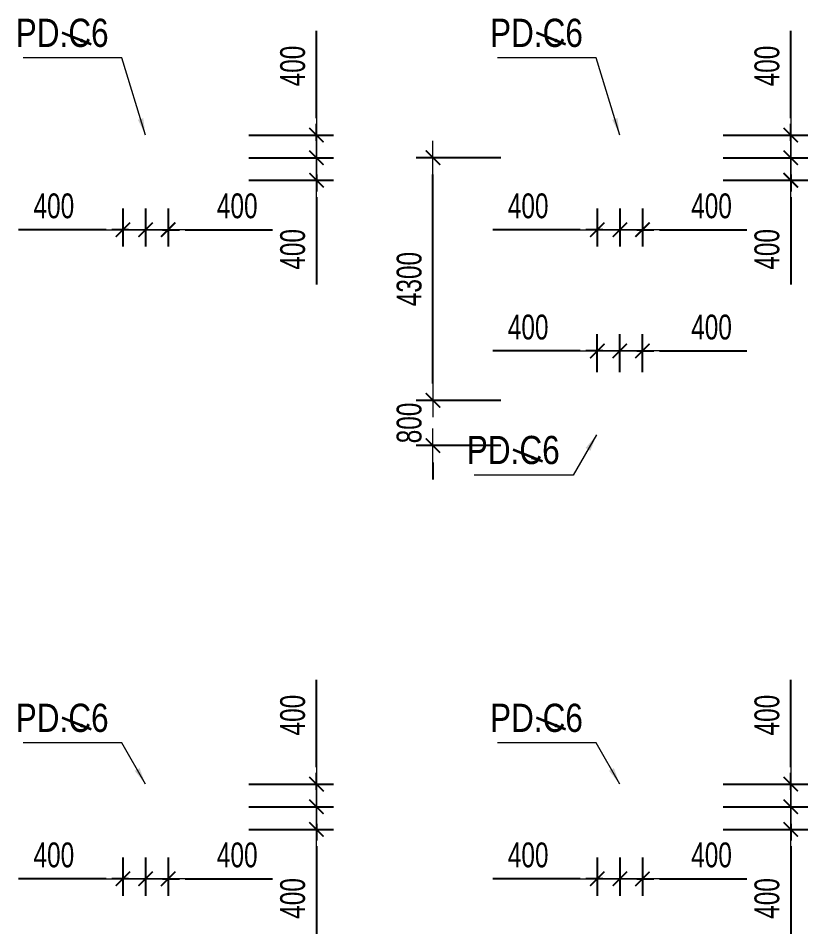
# Model space of a CAD drawing. Header units: millimetres. Extents: x -259680 to 286077, y 2206 to 90611.
# Drawn here: x 86746 to 100727, y 3151 to 19369 of the extents above; entities that cross this region are included whole.
import ezdxf
from ezdxf.enums import TextEntityAlignment as Align

# ---------------------------------------------------------------- set-up
doc = ezdxf.new("R2010")
doc.units = ezdxf.units.MM
doc.layers.get('Defpoints').update_dxf_attribs({"color": 151, "lineweight": 9})
for name, color, linetype, lineweight in [('$0$C1', 20, 'Continuous', 35), ('$1$NDC_S_ANNO', 7, 'Continuous', 20), ('$1$NDC_S_DIM', 1, 'Continuous', 15), ('NDC_S_DIM', 1, 'Continuous', 15)]:
    doc.layers.add(name, color=color, linetype=linetype, lineweight=lineweight)
doc.styles.add('$1$NDC_DIM', font='', dxfattribs={"width": 0.75})
doc.styles.add('$2$ARIAL', font='arial.ttf', dxfattribs={"width": 0.8})
doc.styles.add('NDC_DIM', font='', dxfattribs={"width": 0.75})
doc.styles.get('$1$NDC_DIM').set_extended_font_data('Dotum')
doc.styles.get('NDC_DIM').set_extended_font_data('Dotum')
doc.dimstyles.new('$0$NDC_dim_150', dxfattribs={"dimscale": 150, "dimtxt": 2.2, "dimasz": 1.5, "dimexe": 1.5, "dimexo": 2.5, "dimgap": 1, "dimtad": 1, "dimdec": 0, "dimzin": 0, "dimdsep": 46, "dimtxsty": '$1$NDC_DIM', "dimblk": '$1$DIMMARK', "dimcen": 0.09, "dimdle": 1.2, "dimclrd": 1, "dimclre": 1, "dimclrt": 3, "dimadec": 0, "dimazin": 0, "dimtfac": 1, "dimtdec": 0, "dimtix": 1, "dimtofl": 0, "dimtmove": 0, "dimatfit": 3, "dimfxl": 0, "dimtolj": 1, "dimtzin": 0, "dimarcsym": 0})
doc.dimstyles.new('$1$NDC_dim_iso', dxfattribs={"dimtxt": 2.2, "dimasz": 1, "dimexe": 1.5, "dimexo": 2.5, "dimgap": 1, "dimtad": 1, "dimdec": 0, "dimzin": 0, "dimdsep": 46, "dimtxsty": '$1$NDC_DIM', "dimblk": '$1$DIMMARK', "dimcen": 0.09, "dimdle": 1.2, "dimclrd": 1, "dimclre": 1, "dimclrt": 3, "dimadec": 0, "dimazin": 0, "dimtfac": 1, "dimtdec": 0, "dimtix": 1, "dimtofl": 0, "dimtmove": 0, "dimatfit": 3, "dimfxl": 0, "dimtolj": 1, "dimtzin": 0, "dimarcsym": 0})
doc.dimstyles.new('NDC_dim_200', dxfattribs={"dimscale": 200, "dimtxt": 2.2, "dimasz": 1.5, "dimexe": 1.5, "dimexo": 2.5, "dimgap": 1, "dimtad": 1, "dimdec": 0, "dimzin": 0, "dimdsep": 46, "dimtxsty": 'NDC_DIM', "dimblk": 'DIMMARK', "dimcen": 0.09, "dimdle": 1.2, "dimclrd": 1, "dimclre": 1, "dimclrt": 3, "dimadec": 0, "dimazin": 0, "dimtfac": 1, "dimtdec": 0, "dimtix": 1, "dimtofl": 0, "dimtmove": 0, "dimatfit": 3, "dimfxl": 0, "dimtolj": 1, "dimtzin": 0, "dimarcsym": 0})

# ---------------------------------------------------------------- blocks, each defined once
blk = doc.blocks.new('$1$DIMMARK')
at = {"layer": '$1$NDC_S_DIM', "color": 1}
blk.add_line((-1.5, 0), (1, 0), dxfattribs=at)
at = {"layer": '$1$NDC_S_DIM', "color": 2, "const_width": 0.1}
blk.add_lwpolyline([(-0.424, -0.424), (0.424, 0.424)], dxfattribs=at)
blk = doc.blocks.new('DIMMARK')
at = {"layer": 'NDC_S_DIM', "color": 1}
blk.add_line((-1.5, 0), (1, 0), dxfattribs=at)
at = {"layer": 'NDC_S_DIM', "color": 2, "const_width": 0.1}
blk.add_lwpolyline([(-0.424, -0.424), (0.424, 0.424)], dxfattribs=at)
blk = doc.blocks.new('*D1248')
at = {"layer": 'Defpoints', "color": 0, "ltscale": 100, "transparency": 16777216}
for p in [(89000, 5000), (89400, 5000), (89400, 4124)]:
    blk.add_point(p, dxfattribs=at)
at = {"layer": 'NDC_S_DIM', "color": 1, "lineweight": -2, "ltscale": 100, "transparency": 16777216}
for p, q in [((89000, 4500), (89000, 3824)), ((89400, 4500), (89400, 3824)), ((88700, 4124), (88400, 4124)), ((89700, 4124), (91249, 4124))]:
    blk.add_line(p, q, dxfattribs=at)
at = {"layer": 'NDC_S_DIM', "color": 1, "lineweight": -2, "ltscale": 100, "transparency": 16777216, "xscale": 300, "yscale": 300, "zscale": 300}
blk.add_blockref('DIMMARK', (89000, 4124), dxfattribs=at)
at = {"layer": 'NDC_S_DIM', "color": 1, "lineweight": -2, "ltscale": 100, "transparency": 16777216, "xscale": 300, "yscale": 300, "zscale": 300, "rotation": 180}
blk.add_blockref('DIMMARK', (89400, 4124), dxfattribs=at)
at = {"layer": 'NDC_S_DIM', "color": 3, "ltscale": 100, "transparency": 16777216, "insert": (90624, 4544), "char_height": 440, "attachment_point": 5, "style": 'NDC_DIM'}
blk.add_mtext('\\A1;400', dxfattribs=at)
blk = doc.blocks.new('*D1249')
at = {"layer": 'Defpoints', "color": 0, "ltscale": 100, "transparency": 16777216}
for p in [(88600, 5000), (89000, 5000), (89000, 4124)]:
    blk.add_point(p, dxfattribs=at)
at = {"layer": 'NDC_S_DIM', "color": 1, "lineweight": -2, "ltscale": 100, "transparency": 16777216}
for p, q in [((88600, 4500), (88600, 3824)), ((89000, 4500), (89000, 3824)), ((88300, 4124), (86751, 4124)), ((89300, 4124), (89600, 4124))]:
    blk.add_line(p, q, dxfattribs=at)
at = {"layer": 'NDC_S_DIM', "color": 1, "lineweight": -2, "ltscale": 100, "transparency": 16777216, "xscale": 300, "yscale": 300, "zscale": 300}
blk.add_blockref('DIMMARK', (88600, 4124), dxfattribs=at)
at = {"layer": 'NDC_S_DIM', "color": 1, "lineweight": -2, "ltscale": 100, "transparency": 16777216, "xscale": 300, "yscale": 300, "zscale": 300, "rotation": 180}
blk.add_blockref('DIMMARK', (89000, 4124), dxfattribs=at)
at = {"layer": 'NDC_S_DIM', "color": 3, "ltscale": 100, "transparency": 16777216, "insert": (87376, 4544), "char_height": 440, "attachment_point": 5, "style": 'NDC_DIM'}
blk.add_mtext('\\A1;400', dxfattribs=at)
blk = doc.blocks.new('*D1250')
at = {"layer": 'Defpoints', "color": 0, "ltscale": 100, "transparency": 16777216}
for p in [(89400, 5800), (92027, 5800), (89400, 5400)]:
    blk.add_point(p, dxfattribs=at)
at = {"layer": 'NDC_S_DIM', "color": 1, "lineweight": -2, "ltscale": 100, "transparency": 16777216}
for p, q in [((92027, 6100), (92027, 7649)), ((90827, 5800), (92327, 5800)), ((90827, 5400), (92327, 5400)), ((92027, 5100), (92027, 4800))]:
    blk.add_line(p, q, dxfattribs=at)
at = {"layer": 'NDC_S_DIM', "color": 1, "lineweight": -2, "ltscale": 100, "transparency": 16777216, "xscale": 300, "yscale": 300, "zscale": 300}
for p, rotation in [((92027, 5800), 270), ((92027, 5400), 90)]:
    blk.add_blockref('DIMMARK', p, dxfattribs=dict(at, rotation=rotation))
at = {"layer": 'NDC_S_DIM', "color": 3, "ltscale": 100, "transparency": 16777216, "insert": (91607, 7024), "char_height": 440, "attachment_point": 5, "rotation": 90, "style": 'NDC_DIM'}
blk.add_mtext('\\A1;400', dxfattribs=at)
blk = doc.blocks.new('*D1251')
at = {"layer": 'Defpoints', "color": 0, "ltscale": 100, "transparency": 16777216}
for p in [(89400, 5400), (92027, 5400), (89400, 5000)]:
    blk.add_point(p, dxfattribs=at)
at = {"layer": 'NDC_S_DIM', "color": 1, "lineweight": -2, "ltscale": 100, "transparency": 16777216}
for p, q in [((92027, 5700), (92027, 6000)), ((90827, 5400), (92327, 5400)), ((90827, 5000), (92327, 5000)), ((92027, 4700), (92027, 3151))]:
    blk.add_line(p, q, dxfattribs=at)
at = {"layer": 'NDC_S_DIM', "color": 1, "lineweight": -2, "ltscale": 100, "transparency": 16777216, "xscale": 300, "yscale": 300, "zscale": 300}
for p, rotation in [((92027, 5400), 270), ((92027, 5000), 90)]:
    blk.add_blockref('DIMMARK', p, dxfattribs=dict(at, rotation=rotation))
at = {"layer": 'NDC_S_DIM', "color": 3, "ltscale": 100, "transparency": 16777216, "insert": (91607, 3776), "char_height": 440, "attachment_point": 5, "rotation": 90, "style": 'NDC_DIM'}
blk.add_mtext('\\A1;400', dxfattribs=at)
blk = doc.blocks.new('*D1252')
at = {"layer": 'Defpoints', "color": 0, "ltscale": 100, "transparency": 16777216}
for p in [(97400, 5000), (97800, 5000), (97800, 4124)]:
    blk.add_point(p, dxfattribs=at)
at = {"layer": 'NDC_S_DIM', "color": 1, "lineweight": -2, "ltscale": 100, "transparency": 16777216}
for p, q in [((97400, 4500), (97400, 3824)), ((97800, 4500), (97800, 3824)), ((97100, 4124), (96800, 4124)), ((98100, 4124), (99649, 4124))]:
    blk.add_line(p, q, dxfattribs=at)
at = {"layer": 'NDC_S_DIM', "color": 1, "lineweight": -2, "ltscale": 100, "transparency": 16777216, "xscale": 300, "yscale": 300, "zscale": 300}
blk.add_blockref('DIMMARK', (97400, 4124), dxfattribs=at)
at = {"layer": 'NDC_S_DIM', "color": 1, "lineweight": -2, "ltscale": 100, "transparency": 16777216, "xscale": 300, "yscale": 300, "zscale": 300, "rotation": 180}
blk.add_blockref('DIMMARK', (97800, 4124), dxfattribs=at)
at = {"layer": 'NDC_S_DIM', "color": 3, "ltscale": 100, "transparency": 16777216, "insert": (99024, 4544), "char_height": 440, "attachment_point": 5, "style": 'NDC_DIM'}
blk.add_mtext('\\A1;400', dxfattribs=at)
blk = doc.blocks.new('*D1253')
at = {"layer": 'Defpoints', "color": 0, "ltscale": 100, "transparency": 16777216}
for p in [(97000, 5000), (97400, 5000), (97400, 4124)]:
    blk.add_point(p, dxfattribs=at)
at = {"layer": 'NDC_S_DIM', "color": 1, "lineweight": -2, "ltscale": 100, "transparency": 16777216}
for p, q in [((97000, 4500), (97000, 3824)), ((97400, 4500), (97400, 3824)), ((96700, 4124), (95151, 4124)), ((97700, 4124), (98000, 4124))]:
    blk.add_line(p, q, dxfattribs=at)
at = {"layer": 'NDC_S_DIM', "color": 1, "lineweight": -2, "ltscale": 100, "transparency": 16777216, "xscale": 300, "yscale": 300, "zscale": 300}
blk.add_blockref('DIMMARK', (97000, 4124), dxfattribs=at)
at = {"layer": 'NDC_S_DIM', "color": 1, "lineweight": -2, "ltscale": 100, "transparency": 16777216, "xscale": 300, "yscale": 300, "zscale": 300, "rotation": 180}
blk.add_blockref('DIMMARK', (97400, 4124), dxfattribs=at)
at = {"layer": 'NDC_S_DIM', "color": 3, "ltscale": 100, "transparency": 16777216, "insert": (95776, 4544), "char_height": 440, "attachment_point": 5, "style": 'NDC_DIM'}
blk.add_mtext('\\A1;400', dxfattribs=at)
blk = doc.blocks.new('*D1254')
at = {"layer": 'Defpoints', "color": 0, "ltscale": 100, "transparency": 16777216}
for p in [(97800, 5800), (100427, 5800), (97800, 5400)]:
    blk.add_point(p, dxfattribs=at)
at = {"layer": 'NDC_S_DIM', "color": 1, "lineweight": -2, "ltscale": 100, "transparency": 16777216}
for p, q in [((100427, 6100), (100427, 7649)), ((99227, 5800), (100727, 5800)), ((99227, 5400), (100727, 5400)), ((100427, 5100), (100427, 4800))]:
    blk.add_line(p, q, dxfattribs=at)
at = {"layer": 'NDC_S_DIM', "color": 1, "lineweight": -2, "ltscale": 100, "transparency": 16777216, "xscale": 300, "yscale": 300, "zscale": 300}
for p, rotation in [((100427, 5800), 270), ((100427, 5400), 90)]:
    blk.add_blockref('DIMMARK', p, dxfattribs=dict(at, rotation=rotation))
at = {"layer": 'NDC_S_DIM', "color": 3, "ltscale": 100, "transparency": 16777216, "insert": (100007, 7024), "char_height": 440, "attachment_point": 5, "rotation": 90, "style": 'NDC_DIM'}
blk.add_mtext('\\A1;400', dxfattribs=at)
blk = doc.blocks.new('*D1255')
at = {"layer": 'Defpoints', "color": 0, "ltscale": 100, "transparency": 16777216}
for p in [(97800, 5400), (100427, 5400), (97800, 5000)]:
    blk.add_point(p, dxfattribs=at)
at = {"layer": 'NDC_S_DIM', "color": 1, "lineweight": -2, "ltscale": 100, "transparency": 16777216}
for p, q in [((100427, 5700), (100427, 6000)), ((99227, 5400), (100727, 5400)), ((99227, 5000), (100727, 5000)), ((100427, 4700), (100427, 3151))]:
    blk.add_line(p, q, dxfattribs=at)
at = {"layer": 'NDC_S_DIM', "color": 1, "lineweight": -2, "ltscale": 100, "transparency": 16777216, "xscale": 300, "yscale": 300, "zscale": 300}
for p, rotation in [((100427, 5400), 270), ((100427, 5000), 90)]:
    blk.add_blockref('DIMMARK', p, dxfattribs=dict(at, rotation=rotation))
at = {"layer": 'NDC_S_DIM', "color": 3, "ltscale": 100, "transparency": 16777216, "insert": (100007, 3776), "char_height": 440, "attachment_point": 5, "rotation": 90, "style": 'NDC_DIM'}
blk.add_mtext('\\A1;400', dxfattribs=at)
blk = doc.blocks.new('*D1256')
at = {"layer": 'Defpoints', "color": 0, "ltscale": 100, "transparency": 16777216}
for p in [(97400, 16500), (97800, 16500), (97800, 15624)]:
    blk.add_point(p, dxfattribs=at)
at = {"layer": 'NDC_S_DIM', "color": 1, "lineweight": -2, "ltscale": 100, "transparency": 16777216}
for p, q in [((97400, 16000), (97400, 15324)), ((97800, 16000), (97800, 15324)), ((97100, 15624), (96800, 15624)), ((98100, 15624), (99649, 15624))]:
    blk.add_line(p, q, dxfattribs=at)
at = {"layer": 'NDC_S_DIM', "color": 1, "lineweight": -2, "ltscale": 100, "transparency": 16777216, "xscale": 300, "yscale": 300, "zscale": 300}
blk.add_blockref('DIMMARK', (97400, 15624), dxfattribs=at)
at = {"layer": 'NDC_S_DIM', "color": 1, "lineweight": -2, "ltscale": 100, "transparency": 16777216, "xscale": 300, "yscale": 300, "zscale": 300, "rotation": 180}
blk.add_blockref('DIMMARK', (97800, 15624), dxfattribs=at)
at = {"layer": 'NDC_S_DIM', "color": 3, "ltscale": 100, "transparency": 16777216, "insert": (99024, 16044), "char_height": 440, "attachment_point": 5, "style": 'NDC_DIM'}
blk.add_mtext('\\A1;400', dxfattribs=at)
blk = doc.blocks.new('*D1257')
at = {"layer": 'Defpoints', "color": 0, "ltscale": 100, "transparency": 16777216}
for p in [(97000, 16500), (97400, 16500), (97400, 15624)]:
    blk.add_point(p, dxfattribs=at)
at = {"layer": 'NDC_S_DIM', "color": 1, "lineweight": -2, "ltscale": 100, "transparency": 16777216}
for p, q in [((97000, 16000), (97000, 15324)), ((97400, 16000), (97400, 15324)), ((96700, 15624), (95151, 15624)), ((97700, 15624), (98000, 15624))]:
    blk.add_line(p, q, dxfattribs=at)
at = {"layer": 'NDC_S_DIM', "color": 1, "lineweight": -2, "ltscale": 100, "transparency": 16777216, "xscale": 300, "yscale": 300, "zscale": 300}
blk.add_blockref('DIMMARK', (97000, 15624), dxfattribs=at)
at = {"layer": 'NDC_S_DIM', "color": 1, "lineweight": -2, "ltscale": 100, "transparency": 16777216, "xscale": 300, "yscale": 300, "zscale": 300, "rotation": 180}
blk.add_blockref('DIMMARK', (97400, 15624), dxfattribs=at)
at = {"layer": 'NDC_S_DIM', "color": 3, "ltscale": 100, "transparency": 16777216, "insert": (95776, 16044), "char_height": 440, "attachment_point": 5, "style": 'NDC_DIM'}
blk.add_mtext('\\A1;400', dxfattribs=at)
blk = doc.blocks.new('*D1258')
at = {"layer": 'Defpoints', "color": 0, "ltscale": 100, "transparency": 16777216}
for p in [(97800, 17300), (100427, 17300), (97800, 16900)]:
    blk.add_point(p, dxfattribs=at)
at = {"layer": 'NDC_S_DIM', "color": 1, "lineweight": -2, "ltscale": 100, "transparency": 16777216}
for p, q in [((100427, 17600), (100427, 19149)), ((99227, 17300), (100727, 17300)), ((99227, 16900), (100727, 16900)), ((100427, 16600), (100427, 16300))]:
    blk.add_line(p, q, dxfattribs=at)
at = {"layer": 'NDC_S_DIM', "color": 1, "lineweight": -2, "ltscale": 100, "transparency": 16777216, "xscale": 300, "yscale": 300, "zscale": 300}
for p, rotation in [((100427, 17300), 270), ((100427, 16900), 90)]:
    blk.add_blockref('DIMMARK', p, dxfattribs=dict(at, rotation=rotation))
at = {"layer": 'NDC_S_DIM', "color": 3, "ltscale": 100, "transparency": 16777216, "insert": (100007, 18524), "char_height": 440, "attachment_point": 5, "rotation": 90, "style": 'NDC_DIM'}
blk.add_mtext('\\A1;400', dxfattribs=at)
blk = doc.blocks.new('*D1259')
at = {"layer": 'Defpoints', "color": 0, "ltscale": 100, "transparency": 16777216}
for p in [(97800, 16900), (100427, 16900), (97800, 16500)]:
    blk.add_point(p, dxfattribs=at)
at = {"layer": 'NDC_S_DIM', "color": 1, "lineweight": -2, "ltscale": 100, "transparency": 16777216}
for p, q in [((100427, 17200), (100427, 17500)), ((99227, 16900), (100727, 16900)), ((99227, 16500), (100727, 16500)), ((100427, 16200), (100427, 14651))]:
    blk.add_line(p, q, dxfattribs=at)
at = {"layer": 'NDC_S_DIM', "color": 1, "lineweight": -2, "ltscale": 100, "transparency": 16777216, "xscale": 300, "yscale": 300, "zscale": 300}
for p, rotation in [((100427, 16900), 270), ((100427, 16500), 90)]:
    blk.add_blockref('DIMMARK', p, dxfattribs=dict(at, rotation=rotation))
at = {"layer": 'NDC_S_DIM', "color": 3, "ltscale": 100, "transparency": 16777216, "insert": (100007, 15276), "char_height": 440, "attachment_point": 5, "rotation": 90, "style": 'NDC_DIM'}
blk.add_mtext('\\A1;400', dxfattribs=at)
blk = doc.blocks.new('*D1260')
at = {"layer": 'Defpoints', "color": 0, "ltscale": 100, "transparency": 16777216}
for p in [(89000, 16500), (89400, 16500), (89400, 15624)]:
    blk.add_point(p, dxfattribs=at)
at = {"layer": 'NDC_S_DIM', "color": 1, "lineweight": -2, "ltscale": 100, "transparency": 16777216}
for p, q in [((89000, 16000), (89000, 15324)), ((89400, 16000), (89400, 15324)), ((88700, 15624), (88400, 15624)), ((89700, 15624), (91249, 15624))]:
    blk.add_line(p, q, dxfattribs=at)
at = {"layer": 'NDC_S_DIM', "color": 1, "lineweight": -2, "ltscale": 100, "transparency": 16777216, "xscale": 300, "yscale": 300, "zscale": 300}
blk.add_blockref('DIMMARK', (89000, 15624), dxfattribs=at)
at = {"layer": 'NDC_S_DIM', "color": 1, "lineweight": -2, "ltscale": 100, "transparency": 16777216, "xscale": 300, "yscale": 300, "zscale": 300, "rotation": 180}
blk.add_blockref('DIMMARK', (89400, 15624), dxfattribs=at)
at = {"layer": 'NDC_S_DIM', "color": 3, "ltscale": 100, "transparency": 16777216, "insert": (90624, 16044), "char_height": 440, "attachment_point": 5, "style": 'NDC_DIM'}
blk.add_mtext('\\A1;400', dxfattribs=at)
blk = doc.blocks.new('*D1261')
at = {"layer": 'Defpoints', "color": 0, "ltscale": 100, "transparency": 16777216}
for p in [(88600, 16500), (89000, 16500), (89000, 15624)]:
    blk.add_point(p, dxfattribs=at)
at = {"layer": 'NDC_S_DIM', "color": 1, "lineweight": -2, "ltscale": 100, "transparency": 16777216}
for p, q in [((88600, 16000), (88600, 15324)), ((89000, 16000), (89000, 15324)), ((88300, 15624), (86751, 15624)), ((89300, 15624), (89600, 15624))]:
    blk.add_line(p, q, dxfattribs=at)
at = {"layer": 'NDC_S_DIM', "color": 1, "lineweight": -2, "ltscale": 100, "transparency": 16777216, "xscale": 300, "yscale": 300, "zscale": 300}
blk.add_blockref('DIMMARK', (88600, 15624), dxfattribs=at)
at = {"layer": 'NDC_S_DIM', "color": 1, "lineweight": -2, "ltscale": 100, "transparency": 16777216, "xscale": 300, "yscale": 300, "zscale": 300, "rotation": 180}
blk.add_blockref('DIMMARK', (89000, 15624), dxfattribs=at)
at = {"layer": 'NDC_S_DIM', "color": 3, "ltscale": 100, "transparency": 16777216, "insert": (87376, 16044), "char_height": 440, "attachment_point": 5, "style": 'NDC_DIM'}
blk.add_mtext('\\A1;400', dxfattribs=at)
blk = doc.blocks.new('*D1262')
at = {"layer": 'Defpoints', "color": 0, "ltscale": 100, "transparency": 16777216}
for p in [(89400, 17300), (92027, 17300), (89400, 16900)]:
    blk.add_point(p, dxfattribs=at)
at = {"layer": 'NDC_S_DIM', "color": 1, "lineweight": -2, "ltscale": 100, "transparency": 16777216}
for p, q in [((92027, 17600), (92027, 19149)), ((90827, 17300), (92327, 17300)), ((90827, 16900), (92327, 16900)), ((92027, 16600), (92027, 16300))]:
    blk.add_line(p, q, dxfattribs=at)
at = {"layer": 'NDC_S_DIM', "color": 1, "lineweight": -2, "ltscale": 100, "transparency": 16777216, "xscale": 300, "yscale": 300, "zscale": 300}
for p, rotation in [((92027, 17300), 270), ((92027, 16900), 90)]:
    blk.add_blockref('DIMMARK', p, dxfattribs=dict(at, rotation=rotation))
at = {"layer": 'NDC_S_DIM', "color": 3, "ltscale": 100, "transparency": 16777216, "insert": (91607, 18524), "char_height": 440, "attachment_point": 5, "rotation": 90, "style": 'NDC_DIM'}
blk.add_mtext('\\A1;400', dxfattribs=at)
blk = doc.blocks.new('*D1263')
at = {"layer": 'Defpoints', "color": 0, "ltscale": 100, "transparency": 16777216}
for p in [(89400, 16900), (92027, 16900), (89400, 16500)]:
    blk.add_point(p, dxfattribs=at)
at = {"layer": 'NDC_S_DIM', "color": 1, "lineweight": -2, "ltscale": 100, "transparency": 16777216}
for p, q in [((92027, 17200), (92027, 17500)), ((90827, 16900), (92327, 16900)), ((90827, 16500), (92327, 16500)), ((92027, 16200), (92027, 14651))]:
    blk.add_line(p, q, dxfattribs=at)
at = {"layer": 'NDC_S_DIM', "color": 1, "lineweight": -2, "ltscale": 100, "transparency": 16777216, "xscale": 300, "yscale": 300, "zscale": 300}
for p, rotation in [((92027, 16900), 270), ((92027, 16500), 90)]:
    blk.add_blockref('DIMMARK', p, dxfattribs=dict(at, rotation=rotation))
at = {"layer": 'NDC_S_DIM', "color": 3, "ltscale": 100, "transparency": 16777216, "insert": (91607, 15276), "char_height": 440, "attachment_point": 5, "rotation": 90, "style": 'NDC_DIM'}
blk.add_mtext('\\A1;400', dxfattribs=at)
blk = doc.blocks.new('*D1280')
at = {"layer": 'Defpoints', "color": 0, "ltscale": 100, "transparency": 16777216}
for p in [(97800, 13476), (97400, 12600), (97800, 12600)]:
    blk.add_point(p, dxfattribs=at)
at = {"layer": 'NDC_S_DIM', "color": 1, "lineweight": -2, "ltscale": 100, "transparency": 16777216}
for p, q in [((97400, 13100), (97400, 13776)), ((97800, 13100), (97800, 13776)), ((97100, 13476), (96800, 13476)), ((98100, 13476), (99649, 13476))]:
    blk.add_line(p, q, dxfattribs=at)
at = {"layer": 'NDC_S_DIM', "color": 1, "lineweight": -2, "ltscale": 100, "transparency": 16777216, "xscale": 300, "yscale": 300, "zscale": 300}
blk.add_blockref('DIMMARK', (97400, 13476), dxfattribs=at)
at = {"layer": 'NDC_S_DIM', "color": 1, "lineweight": -2, "ltscale": 100, "transparency": 16777216, "xscale": 300, "yscale": 300, "zscale": 300, "rotation": 180}
blk.add_blockref('DIMMARK', (97800, 13476), dxfattribs=at)
at = {"layer": 'NDC_S_DIM', "color": 3, "ltscale": 100, "transparency": 16777216, "insert": (99024, 13896), "char_height": 440, "attachment_point": 5, "style": 'NDC_DIM'}
blk.add_mtext('\\A1;400', dxfattribs=at)
blk = doc.blocks.new('*D1281')
at = {"layer": 'Defpoints', "color": 0, "ltscale": 100, "transparency": 16777216}
for p in [(97400, 13476), (97000, 12600), (97400, 12600)]:
    blk.add_point(p, dxfattribs=at)
at = {"layer": 'NDC_S_DIM', "color": 1, "lineweight": -2, "ltscale": 100, "transparency": 16777216}
for p, q in [((97000, 13100), (97000, 13776)), ((97400, 13100), (97400, 13776)), ((96700, 13476), (95151, 13476)), ((97700, 13476), (98000, 13476))]:
    blk.add_line(p, q, dxfattribs=at)
at = {"layer": 'NDC_S_DIM', "color": 1, "lineweight": -2, "ltscale": 100, "transparency": 16777216, "xscale": 300, "yscale": 300, "zscale": 300}
blk.add_blockref('DIMMARK', (97000, 13476), dxfattribs=at)
at = {"layer": 'NDC_S_DIM', "color": 1, "lineweight": -2, "ltscale": 100, "transparency": 16777216, "xscale": 300, "yscale": 300, "zscale": 300, "rotation": 180}
blk.add_blockref('DIMMARK', (97400, 13476), dxfattribs=at)
at = {"layer": 'NDC_S_DIM', "color": 3, "ltscale": 100, "transparency": 16777216, "insert": (95776, 13896), "char_height": 440, "attachment_point": 5, "style": 'NDC_DIM'}
blk.add_mtext('\\A1;400', dxfattribs=at)
blk = doc.blocks.new('*D1580')
at = {"layer": 'Defpoints', "color": 0, "ltscale": 100, "transparency": 16777216}
for p in [(94090, 16900), (97000, 16900), (97000, 12600)]:
    blk.add_point(p, dxfattribs=at)
at = {"layer": 'NDC_S_DIM', "color": 1, "lineweight": -2, "ltscale": 100, "transparency": 16777216}
for p, q in [((95290, 16900), (93790, 16900)), ((94090, 12900), (94090, 16600)), ((95290, 12600), (93790, 12600))]:
    blk.add_line(p, q, dxfattribs=at)
at = {"layer": 'NDC_S_DIM', "color": 1, "lineweight": -2, "ltscale": 100, "transparency": 16777216, "xscale": 300, "yscale": 300, "zscale": 300}
for p, rotation in [((94090, 16900), 90), ((94090, 12600), 270)]:
    blk.add_blockref('DIMMARK', p, dxfattribs=dict(at, rotation=rotation))
at = {"layer": 'NDC_S_DIM', "color": 3, "ltscale": 100, "transparency": 16777216, "insert": (93670, 14750), "char_height": 440, "attachment_point": 5, "rotation": 90, "style": 'NDC_DIM'}
blk.add_mtext('\\A1;4300', dxfattribs=at)
blk = doc.blocks.new('*D1581')
at = {"layer": 'Defpoints', "color": 0, "ltscale": 100, "transparency": 16777216}
for p in [(97000, 12600), (94090, 11800), (97000, 11800)]:
    blk.add_point(p, dxfattribs=at)
at = {"layer": 'NDC_S_DIM', "color": 1, "lineweight": -2, "ltscale": 100, "transparency": 16777216}
for p, q in [((94090, 12900), (94090, 13200)), ((95290, 12600), (93790, 12600)), ((95290, 11800), (93790, 11800)), ((94090, 11500), (94090, 11200))]:
    blk.add_line(p, q, dxfattribs=at)
at = {"layer": 'NDC_S_DIM', "color": 1, "lineweight": -2, "ltscale": 100, "transparency": 16777216, "xscale": 300, "yscale": 300, "zscale": 300}
for p, rotation in [((94090, 12600), 270), ((94090, 11800), 90)]:
    blk.add_blockref('DIMMARK', p, dxfattribs=dict(at, rotation=rotation))
at = {"layer": 'NDC_S_DIM', "color": 3, "ltscale": 100, "transparency": 16777216, "insert": (93670, 12200), "char_height": 440, "attachment_point": 5, "rotation": 90, "style": 'NDC_DIM'}
blk.add_mtext('\\A1;800', dxfattribs=at)
blk = doc.blocks.new('*U212')
at = {"layer": '$1$NDC_S_ANNO', "ltscale": 0.8, "style": '$2$ARIAL', "width": 0.8}
blk.add_attdef('TEN', text='', height=2.5, dxfattribs=at).set_placement((-2.578, 1.026), align=Align.MIDDLE_CENTER)
at = {"layer": '$1$NDC_S_ANNO', "ltscale": 0.8, "style": '$2$ARIAL', "width": 0.8, "flags": 1}
blk.add_attdef('CHU_THICH', text='', height=2.5, dxfattribs=at).set_placement((0, 0), align=Align.MIDDLE_CENTER)
at = {"layer": 'Defpoints'}
blk.add_leader([(0, 0), (-2.578, 1.026)], dimstyle='$1$NDC_dim_iso', override={"dimgap": 0.625, "dimtad": 0}, dxfattribs=at)
blk = doc.blocks.new('$0$co t check')
at = {"layer": '$0$C1', "xscale": 200, "yscale": 200, "zscale": 200}
for p in [(85998, 18907), (94398, 18907), (93987, 11516), (85998, 6771), (94398, 6771)]:
    blk.add_blockref('*U212', p, dxfattribs=at).add_auto_attribs({'TEN': 'PD.C6'})
at = {"layer": '$0$C1'}
for points in [[(86959, 17300), (86542, 18668), (84793, 18668)], [(95359, 17300), (94942, 18668), (93193, 18668)], [(94948, 11991), (94531, 11277), (92782, 11277)], [(86959, 5800), (86542, 6532), (84793, 6532)], [(95359, 5800), (94942, 6532), (93193, 6532)]]:
    blk.add_leader(points, dimstyle='$0$NDC_dim_150', override={"dimasz": 2, "dimgap": 1, "dimtad": 0}, dxfattribs=at)

msp = doc.modelspace()

# ---------------------------------------------------------------- block references
at = {"layer": '$1$NDC_S_DIM'}
msp.add_blockref('$0$co t check', (2040.6, 0), dxfattribs=at)

# ---------------------------------------------------------------- dimensions: what is measured, and where the dimension line sits
at = {"layer": 'NDC_S_DIM', "ltscale": 100}
for base, p1, p2, picture, middle in [((92026.7, 17300), (89400, 16900), (89400, 17300), '*D1262', (92026.7, 18524.3)), ((100426.7, 17300), (97800, 16900), (97800, 17300), '*D1258', (100426.7, 18524.3)), ((92026.7, 16900), (89400, 16500), (89400, 16900), '*D1263', (92026.7, 15275.7)), ((100426.7, 16900), (97800, 16500), (97800, 16900), '*D1259', (100426.7, 15275.7)), ((92026.7, 5800), (89400, 5400), (89400, 5800), '*D1250', (92026.7, 7024.3)), ((100426.7, 5800), (97800, 5400), (97800, 5800), '*D1254', (100426.7, 7024.3)), ((92026.7, 5400), (89400, 5000), (89400, 5400), '*D1251', (92026.7, 3775.7)), ((100426.7, 5400), (97800, 5000), (97800, 5400), '*D1255', (100426.7, 3775.7))]:
    dim = msp.add_linear_dim(base=base, p1=p1, p2=p2, angle=90, dimstyle='NDC_dim_200', dxfattribs=at)
    dim.commit()
    dim.dimension.update_dxf_attribs({"geometry": picture, "text_midpoint": middle, "dimtype": 160})
for base, p2, picture, middle in [((94090, 16900), (97000, 16900), '*D1580', (93670, 14750)), ((94090, 11800), (97000, 11800), '*D1581', (93670, 12200))]:
    dim = msp.add_linear_dim(base=base, p1=(97000, 12600), p2=p2, angle=90, dimstyle='NDC_dim_200', dxfattribs=at)
    dim.commit()
    dim.dimension.update_dxf_attribs({"geometry": picture, "text_midpoint": middle})
for base, p1, p2, picture, middle in [((89000, 15624.4), (88600, 16500), (89000, 16500), '*D1261', (87375.7, 15624.4)), ((89400, 15624.4), (89000, 16500), (89400, 16500), '*D1260', (90624.3, 15624.4)), ((97400, 15624.4), (97000, 16500), (97400, 16500), '*D1257', (95775.7, 15624.4)), ((97800, 15624.4), (97400, 16500), (97800, 16500), '*D1256', (99024.3, 15624.4)), ((97400, 13475.6), (97000, 12600), (97400, 12600), '*D1281', (95775.7, 13475.6)), ((97800, 13475.6), (97400, 12600), (97800, 12600), '*D1280', (99024.3, 13475.6)), ((89000, 4124.4), (88600, 5000), (89000, 5000), '*D1249', (87375.7, 4124.4)), ((89400, 4124.4), (89000, 5000), (89400, 5000), '*D1248', (90624.3, 4124.4)), ((97400, 4124.4), (97000, 5000), (97400, 5000), '*D1253', (95775.7, 4124.4)), ((97800, 4124.4), (97400, 5000), (97800, 5000), '*D1252', (99024.3, 4124.4))]:
    dim = msp.add_linear_dim(base=base, p1=p1, p2=p2, dimstyle='NDC_dim_200', dxfattribs=at)
    dim.commit()
    dim.dimension.update_dxf_attribs({"geometry": picture, "text_midpoint": middle, "dimtype": 160})

doc.saveas('drawing.dxf')
